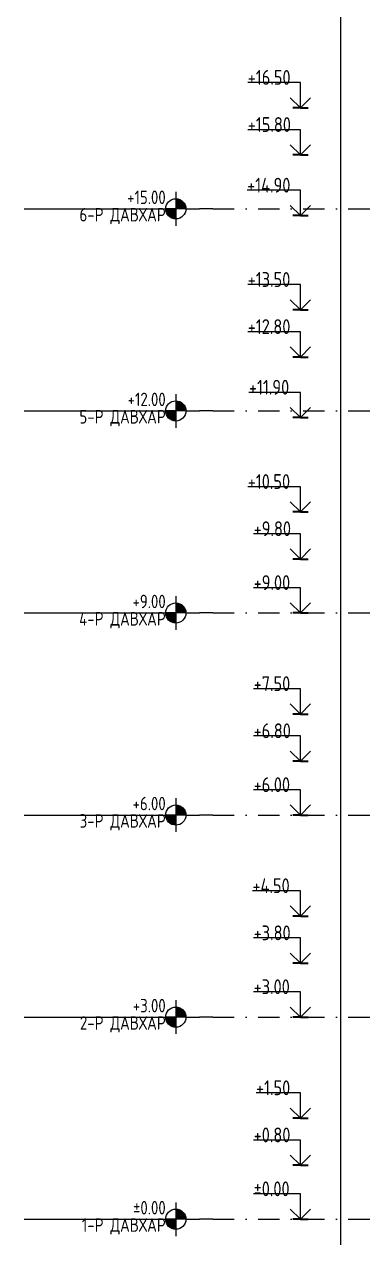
# Model space of a CAD drawing. Header units: millimetres. Extents: x 18162 to 7085488, y 72188 to 247925.
# Drawn here: x 3656079 to 3661105, y 94843 to 112858 of the extents above; entities that cross this region are included whole.
import ezdxf

# ---------------------------------------------------------------- set-up
doc = ezdxf.new("R2010")
doc.units = ezdxf.units.MM
doc.header["$MEASUREMENT"] = 0
doc.linetypes.add('Dot & Dashed', pattern=[670.277762, 317.5, -176.388889, 0, -176.388874])
doc.styles.add('GENERATED_STYLE_3', font='', dxfattribs={"width": 0.8})
doc.styles.get('GENERATED_STYLE_3').set_extended_font_data('ISOCPEUR MON')
doc.dimstyles.new('GENERATED_STYLE__7', dxfattribs={"dimtxt": 220.000005, "dimasz": 114, "dimexe": 0.18, "dimexo": 342.629951, "dimgap": 0, "dimtad": 1, "dimdec": 0, "dimzin": 0, "dimdsep": 46, "dimtxsty": 'GENERATED_STYLE_3', "dimblk": 'ARROWHEAD_2', "dimblk1": 'ARROWHEAD_2', "dimblk2": 'ARROWHEAD_2', "dimcen": 0.09, "dimclrd": 13, "dimclre": 13, "dimclrt": 13, "dimadec": 0, "dimazin": 0, "dimtfac": 1, "dimtdec": 4, "dimtmove": 0, "dimatfit": 3, "dimfxl": 1, "dimtolj": 1, "dimtzin": 0, "dimarcsym": 0})

# ---------------------------------------------------------------- blocks, each defined once
blk = doc.blocks.new('*D1248', base_point=(3761975, 95118))
at = {"color": 13, "linetype": 'Continuous', "lineweight": 13}
for p, q in [((3664636, 145568), (3660667, 145568)), ((3660780, 145568), (3660780, 145641)), ((3660780, 90368), (3660780, 145568)), ((3664786, 90368), (3660667, 90368)), ((3660780, 90295), (3660780, 90368))]:
    blk.add_line(p, q, dxfattribs=at)
at = {"color": 12, "linetype": 'Continuous', "lineweight": 35}
for p, q in [((3660855, 145525), (3660705, 145611)), ((3660705, 90411), (3660855, 90325))]:
    blk.add_line(p, q, dxfattribs=at)
at = {"color": 13, "lineweight": 13, "insert": (3660843, 117630), "char_height": 220, "attachment_point": 7, "rotation": 90, "style": 'GENERATED_STYLE_3'}
blk.add_mtext('\\A1;{\\pql;\\fISOCPEUR MON|b0|i0|c0|p0;\\W0.800000;55,200}', dxfattribs=at)
blk = doc.blocks.new('ARROWHEAD_2')
at = {"color": 0, "linetype": 'Continuous', "lineweight": 0}
for p, q in [((0, 0), (-1, 0)), ((-0.38, -0.66), (0.38, 0.66))]:
    blk.add_line(p, q, dxfattribs=at)

msp = doc.modelspace()

# ---------------------------------------------------------------- hatches: boundary and pattern name
at = {"linetype": 'Continuous', "lineweight": 5}
for points in [[(3658329.3, 110118), (3658479.3, 110118, 0.4142136), (3658329.3, 110268)], [(3658329.3, 110118), (3658179.3, 110118, 0.4142136), (3658329.3, 109968)], [(3658329.3, 107118), (3658479.3, 107118, 0.4142136), (3658329.3, 107268)], [(3658329.3, 107118), (3658179.3, 107118, 0.4142136), (3658329.3, 106968)], [(3658329.3, 104118), (3658479.3, 104118, 0.4142136), (3658329.3, 104268)], [(3658329.3, 104118), (3658179.3, 104118, 0.4142136), (3658329.3, 103968)], [(3658329.3, 101118), (3658479.3, 101118, 0.4142136), (3658329.3, 101268)], [(3658329.3, 101118), (3658179.3, 101118, 0.4142136), (3658329.3, 100968)], [(3658329.3, 98118), (3658479.3, 98118, 0.4142136), (3658329.3, 98268)], [(3658329.3, 98118), (3658179.3, 98118, 0.4142136), (3658329.3, 97968)], [(3658329.3, 95118), (3658479.3, 95118, 0.4142136), (3658329.3, 95268)], [(3658329.3, 95118), (3658179.3, 95118, 0.4142136), (3658329.3, 94968)]]:
    msp.add_hatch(color=7, dxfattribs=at).paths.add_polyline_path(points)

# ---------------------------------------------------------------- linework, layer by layer
at = {"color": 13, "linetype": 'Continuous', "lineweight": 13}
for p, q in [((3660179.6, 111993), (3659397.3, 111993)), ((3660179.6, 111618), (3660179.6, 111993)), ((3660179.6, 111618), (3660029.6, 111768)), ((3660329.6, 111768), (3660179.6, 111618)), ((3660179.6, 111293), (3659397.3, 111293)), ((3660179.6, 110918), (3660179.6, 111293)), ((3660179.6, 110918), (3660029.6, 111068)), ((3660329.6, 111068), (3660179.6, 110918)), ((3660179.6, 110393), (3659388.5, 110393)), ((3660179.6, 110018), (3660179.6, 110393)), ((3660179.6, 110018), (3660029.6, 110168)), ((3660329.6, 110168), (3660179.6, 110018)), ((3660179.6, 108993), (3659397.3, 108993)), ((3660179.6, 108618), (3660179.6, 108993)), ((3660179.6, 108618), (3660029.6, 108768)), ((3660329.6, 108768), (3660179.6, 108618)), ((3660179.6, 108293), (3659397.3, 108293)), ((3660179.6, 107918), (3660179.6, 108293)), ((3660179.6, 107918), (3660029.6, 108068)), ((3660329.6, 108068), (3660179.6, 107918)), ((3660179.6, 107393), (3659414.9, 107393)), ((3660179.6, 107018), (3660179.6, 107393)), ((3660179.6, 107018), (3660029.6, 107168)), ((3660329.6, 107168), (3660179.6, 107018)), ((3660179.6, 105993), (3659397.3, 105993)), ((3660179.6, 105618), (3660179.6, 105993)), ((3660179.6, 105618), (3660029.6, 105768)), ((3660329.6, 105768), (3660179.6, 105618)), ((3660179.6, 105293), (3659485.1, 105293)), ((3660179.6, 104918), (3660179.6, 105293)), ((3660179.6, 104918), (3660029.6, 105068)), ((3660329.6, 105068), (3660179.6, 104918)), ((3660179.6, 104493), (3659485.1, 104493)), ((3660179.6, 104118), (3660179.6, 104493)), ((3660179.6, 104118), (3660029.6, 104268)), ((3660329.6, 104268), (3660179.6, 104118)), ((3660179.6, 102993), (3659485.1, 102993)), ((3660179.6, 102618), (3660179.6, 102993)), ((3660179.6, 102618), (3660029.6, 102768)), ((3660329.6, 102768), (3660179.6, 102618)), ((3660179.6, 102293), (3659485.1, 102293)), ((3660179.6, 101918), (3660179.6, 102293)), ((3660179.6, 101918), (3660029.6, 102068)), ((3660329.6, 102068), (3660179.6, 101918)), ((3660179.6, 101493), (3659485.1, 101493)), ((3660179.6, 101118), (3660179.6, 101493)), ((3660179.6, 101118), (3660029.6, 101268)), ((3660329.6, 101268), (3660179.6, 101118)), ((3660179.6, 99993), (3659467.6, 99993)), ((3660179.6, 99618), (3660179.6, 99993)), ((3660179.6, 99618), (3660029.6, 99768)), ((3660329.6, 99768), (3660179.6, 99618)), ((3660179.6, 99293), (3659485.1, 99293)), ((3660179.6, 98918), (3660179.6, 99293)), ((3660179.6, 98918), (3660029.6, 99068)), ((3660329.6, 99068), (3660179.6, 98918)), ((3660179.6, 98493), (3659485.1, 98493)), ((3660179.6, 98118), (3660179.6, 98493)), ((3660179.6, 98118), (3660029.6, 98268)), ((3660329.6, 98268), (3660179.6, 98118)), ((3660179.6, 96993), (3659520.3, 96993)), ((3660179.6, 96618), (3660179.6, 96993)), ((3660179.6, 96618), (3660029.6, 96768)), ((3660329.6, 96768), (3660179.6, 96618)), ((3660179.6, 96293), (3659485.1, 96293)), ((3660179.6, 95918), (3660179.6, 96293)), ((3660179.6, 95918), (3660029.6, 96068)), ((3660329.6, 96068), (3660179.6, 95918)), ((3660179.6, 95493), (3659485.1, 95493)), ((3660179.6, 95118), (3660179.6, 95493)), ((3660179.6, 95118), (3660029.6, 95268)), ((3660329.6, 95268), (3660179.6, 95118))]:
    msp.add_line(p, q, dxfattribs=at)
at = {"color": 12, "linetype": 'Continuous', "lineweight": 35}
for p, q in [((3660179.6, 111618), (3660067.1, 111618)), ((3660179.6, 111618), (3660292.1, 111618)), ((3660179.6, 110918), (3660067.1, 110918)), ((3660179.6, 110918), (3660292.1, 110918)), ((3660179.6, 110018), (3660067.1, 110018)), ((3660179.6, 110018), (3660292.1, 110018)), ((3660179.6, 108618), (3660067.1, 108618)), ((3660179.6, 108618), (3660292.1, 108618)), ((3660179.6, 107918), (3660067.1, 107918)), ((3660179.6, 107918), (3660292.1, 107918)), ((3660179.6, 107018), (3660067.1, 107018)), ((3660179.6, 107018), (3660292.1, 107018)), ((3660179.6, 105618), (3660067.1, 105618)), ((3660179.6, 105618), (3660292.1, 105618)), ((3660179.6, 104918), (3660067.1, 104918)), ((3660179.6, 104918), (3660292.1, 104918)), ((3660179.6, 104118), (3660067.1, 104118)), ((3660179.6, 104118), (3660292.1, 104118)), ((3660179.6, 102618), (3660067.1, 102618)), ((3660179.6, 102618), (3660292.1, 102618)), ((3660179.6, 101918), (3660067.1, 101918)), ((3660179.6, 101918), (3660292.1, 101918)), ((3660179.6, 101118), (3660067.1, 101118)), ((3660179.6, 101118), (3660292.1, 101118)), ((3660179.6, 99618), (3660067.1, 99618)), ((3660179.6, 99618), (3660292.1, 99618)), ((3660179.6, 98918), (3660067.1, 98918)), ((3660179.6, 98918), (3660292.1, 98918)), ((3660179.6, 98118), (3660067.1, 98118)), ((3660179.6, 98118), (3660292.1, 98118)), ((3660179.6, 96618), (3660067.1, 96618)), ((3660179.6, 96618), (3660292.1, 96618)), ((3660179.6, 95918), (3660067.1, 95918)), ((3660179.6, 95918), (3660292.1, 95918)), ((3660179.6, 95118), (3660067.1, 95118)), ((3660179.6, 95118), (3660292.1, 95118))]:
    msp.add_line(p, q, dxfattribs=at)
at = {"color": 8, "linetype": 'Continuous', "lineweight": 13}
for p, q in [((3658329.3, 110368), (3658329.3, 109868)), ((3656079.3, 110118), (3658179.3, 110118)), ((3658479.3, 110118), (3658179.3, 110118)), ((3658479.3, 110118), (3658679.3, 110118)), ((3658779.3, 110118), (3658679.3, 110118)), ((3658879.3, 110118), (3658779.3, 110118)), ((3658329.3, 107368), (3658329.3, 106868)), ((3656079.3, 107118), (3658179.3, 107118)), ((3658479.3, 107118), (3658179.3, 107118)), ((3658479.3, 107118), (3658679.3, 107118)), ((3658779.3, 107118), (3658679.3, 107118)), ((3658879.3, 107118), (3658779.3, 107118)), ((3658329.3, 104368), (3658329.3, 103868)), ((3656079.3, 104118), (3658179.3, 104118)), ((3658479.3, 104118), (3658179.3, 104118)), ((3658479.3, 104118), (3658679.3, 104118)), ((3658779.3, 104118), (3658679.3, 104118)), ((3658879.3, 104118), (3658779.3, 104118)), ((3658329.3, 101368), (3658329.3, 100868)), ((3656079.3, 101118), (3658179.3, 101118)), ((3658479.3, 101118), (3658179.3, 101118)), ((3658479.3, 101118), (3658679.3, 101118)), ((3658779.3, 101118), (3658679.3, 101118)), ((3658879.3, 101118), (3658779.3, 101118)), ((3658329.3, 98368), (3658329.3, 97868)), ((3656079.3, 98118), (3658179.3, 98118)), ((3658479.3, 98118), (3658179.3, 98118)), ((3658479.3, 98118), (3658679.3, 98118)), ((3658779.3, 98118), (3658679.3, 98118)), ((3658879.3, 98118), (3658779.3, 98118)), ((3658329.3, 95368), (3658329.3, 94868)), ((3656079.3, 95118), (3658179.3, 95118)), ((3658479.3, 95118), (3658179.3, 95118)), ((3658479.3, 95118), (3658679.3, 95118)), ((3658779.3, 95118), (3658679.3, 95118)), ((3658879.3, 95118), (3658779.3, 95118))]:
    msp.add_line(p, q, dxfattribs=at)
at = {"color": 8, "linetype": 'Dot & Dashed', "lineweight": 13}
for p, q in [((3658879.3, 110118), (3689916.5, 110118)), ((3658879.3, 107118), (3689916.5, 107118)), ((3658879.3, 104118), (3689916.5, 104118)), ((3658879.3, 101118), (3689916.5, 101118)), ((3658879.3, 98118), (3689916.5, 98118)), ((3658879.3, 95118), (3689916.5, 95118))]:
    msp.add_line(p, q, dxfattribs=at)
at = {"color": 8, "linetype": 'Continuous', "lineweight": 13}
for centre in [(3658329.3, 110118), (3658329.3, 107118), (3658329.3, 104118), (3658329.3, 101118), (3658329.3, 98118), (3658329.3, 95118)]:
    msp.add_circle(centre, 150, dxfattribs=at)

# ---------------------------------------------------------------- texts
at = {"color": 13, "lineweight": 13, "char_height": 220, "attachment_point": 7, "style": 'GENERATED_STYLE_3'}
for s, insert in [('\\A1;{\\pql;\\fISOCPEUR MON|b0|i0|c0|p0;\\W0.800000;+16.50}', (3659397.3, 111959.1)), ('\\A1;{\\pql;\\fISOCPEUR MON|b0|i0|c0|p0;\\W0.800000;+15.80}', (3659397.3, 111259.1)), ('\\A1;{\\pql;\\fISOCPEUR MON|b0|i0|c0|p0;\\W0.800000;+14.90}', (3659388.5, 110359.1)), ('\\A1;{\\pql;\\fISOCPEUR MON|b0|i0|c0|p0;\\W0.800000;+13.50}', (3659397.3, 108959.1)), ('\\A1;{\\pql;\\fISOCPEUR MON|b0|i0|c0|p0;\\W0.800000;+12.80}', (3659397.3, 108259.1)), ('\\A1;{\\pql;\\fISOCPEUR MON|b0|i0|c0|p0;\\W0.800000;+11.90}', (3659414.9, 107359.1)), ('\\A1;{\\pql;\\fISOCPEUR MON|b0|i0|c0|p0;\\W0.800000;+10.50}', (3659397.3, 105959.1)), ('\\A1;{\\pql;\\fISOCPEUR MON|b0|i0|c0|p0;\\W0.800000;+9.80}', (3659485.1, 105259.1)), ('\\A1;{\\pql;\\fISOCPEUR MON|b0|i0|c0|p0;\\W0.800000;+9.00}', (3659485.1, 104459.1)), ('\\A1;{\\pql;\\fISOCPEUR MON|b0|i0|c0|p0;\\W0.800000;+7.50}', (3659485.1, 102959.1)), ('\\A1;{\\pql;\\fISOCPEUR MON|b0|i0|c0|p0;\\W0.800000;+6.80}', (3659485.1, 102259.1)), ('\\A1;{\\pql;\\fISOCPEUR MON|b0|i0|c0|p0;\\W0.800000;+6.00}', (3659485.1, 101459.1)), ('\\A1;{\\pql;\\fISOCPEUR MON|b0|i0|c0|p0;\\W0.800000;+4.50}', (3659467.6, 99959.1)), ('\\A1;{\\pql;\\fISOCPEUR MON|b0|i0|c0|p0;\\W0.800000;+3.80}', (3659485.1, 99259.1)), ('\\A1;{\\pql;\\fISOCPEUR MON|b0|i0|c0|p0;\\W0.800000;+3.00}', (3659485.1, 98459.1)), ('\\A1;{\\pql;\\fISOCPEUR MON|b0|i0|c0|p0;\\W0.800000;+1.50}', (3659520.3, 96959.1)), ('\\A1;{\\pql;\\fISOCPEUR MON|b0|i0|c0|p0;\\W0.800000;+0.80}', (3659485.1, 96259.1)), ('\\A1;{\\pql;\\fISOCPEUR MON|b0|i0|c0|p0;\\W0.800000;±0.00}', (3659485.1, 95459.1))]:
    msp.add_mtext(s, dxfattribs=dict(at, insert=insert))
at = {"color": 8, "lineweight": 13, "char_height": 200, "attachment_point": 3, "line_spacing_factor": 0.774053, "style": 'GENERATED_STYLE_3'}
for s, insert in [('\\A1;{\\pqr;\\pt0;\\fISOCPEUR MON|b0|i0|c0|p0;\\W0.800000;+15.00\\P\\pqr;\\pt0;\\fISOCPEUR MON|b0|i0|c0|p0;\\W0.800000;\\fISOCPEUR MON|b0|i0|c0|p0;\\W0.800000;\\fISOCPEUR MON|b0|i0|c0|p0;\\W0.800000;6-Р ДАВХАР}', (3658179.3, 110389)), ('\\A1;{\\pqr;\\pt0;\\fISOCPEUR MON|b0|i0|c0|p0;\\W0.800000;+12.00\\P\\pqr;\\pt0;\\fISOCPEUR MON|b0|i0|c0|p0;\\W0.800000;\\fISOCPEUR MON|b0|i0|c0|p0;\\W0.800000;\\fISOCPEUR MON|b0|i0|c0|p0;\\W0.800000;5-Р ДАВХАР}', (3658179.3, 107389)), ('\\A1;{\\pqr;\\pt0;\\fISOCPEUR MON|b0|i0|c0|p0;\\W0.800000;+9.00\\P\\pqr;\\pt0;\\fISOCPEUR MON|b0|i0|c0|p0;\\W0.800000;\\fISOCPEUR MON|b0|i0|c0|p0;\\W0.800000;\\fISOCPEUR MON|b0|i0|c0|p0;\\W0.800000;4-Р ДАВХАР}', (3658179.3, 104389)), ('\\A1;{\\pqr;\\pt0;\\fISOCPEUR MON|b0|i0|c0|p0;\\W0.800000;+6.00\\P\\pqr;\\pt0;\\fISOCPEUR MON|b0|i0|c0|p0;\\W0.800000;\\fISOCPEUR MON|b0|i0|c0|p0;\\W0.800000;\\fISOCPEUR MON|b0|i0|c0|p0;\\W0.800000;3-Р ДАВХАР}', (3658179.3, 101389)), ('\\A1;{\\pqr;\\pt0;\\fISOCPEUR MON|b0|i0|c0|p0;\\W0.800000;+3.00\\P\\pqr;\\pt0;\\fISOCPEUR MON|b0|i0|c0|p0;\\W0.800000;\\fISOCPEUR MON|b0|i0|c0|p0;\\W0.800000;\\fISOCPEUR MON|b0|i0|c0|p0;\\W0.800000;2-Р ДАВХАР}', (3658179.3, 98389)), ('\\A1;{\\pqr;\\pt0;\\fISOCPEUR MON|b0|i0|c0|p0;\\W0.800000;±0.00\\P\\pqr;\\pt0;\\fISOCPEUR MON|b0|i0|c0|p0;\\W0.800000;\\fISOCPEUR MON|b0|i0|c0|p0;\\W0.800000;\\fISOCPEUR MON|b0|i0|c0|p0;\\W0.800000;1-Р ДАВХАР}', (3658179.3, 95389))]:
    msp.add_mtext(s, dxfattribs=dict(at, insert=insert))

# ---------------------------------------------------------------- dimensions: what is measured, and where the dimension line sits
at = {"color": 13, "linetype": 'Continuous', "lineweight": 13}
dim = msp.add_linear_dim(base=(3660779.6, 145568), p1=(3665129.1, 90368), p2=(3664979.1, 145568), angle=90, dimstyle='GENERATED_STYLE__7', dxfattribs=at)
dim.commit()
dim.dimension.update_dxf_attribs({"geometry": '*D1248', "text_midpoint": (3660625.6, 118082.1), "dimtype": 160, "text_rotation": 90})

doc.saveas('drawing.dxf')
